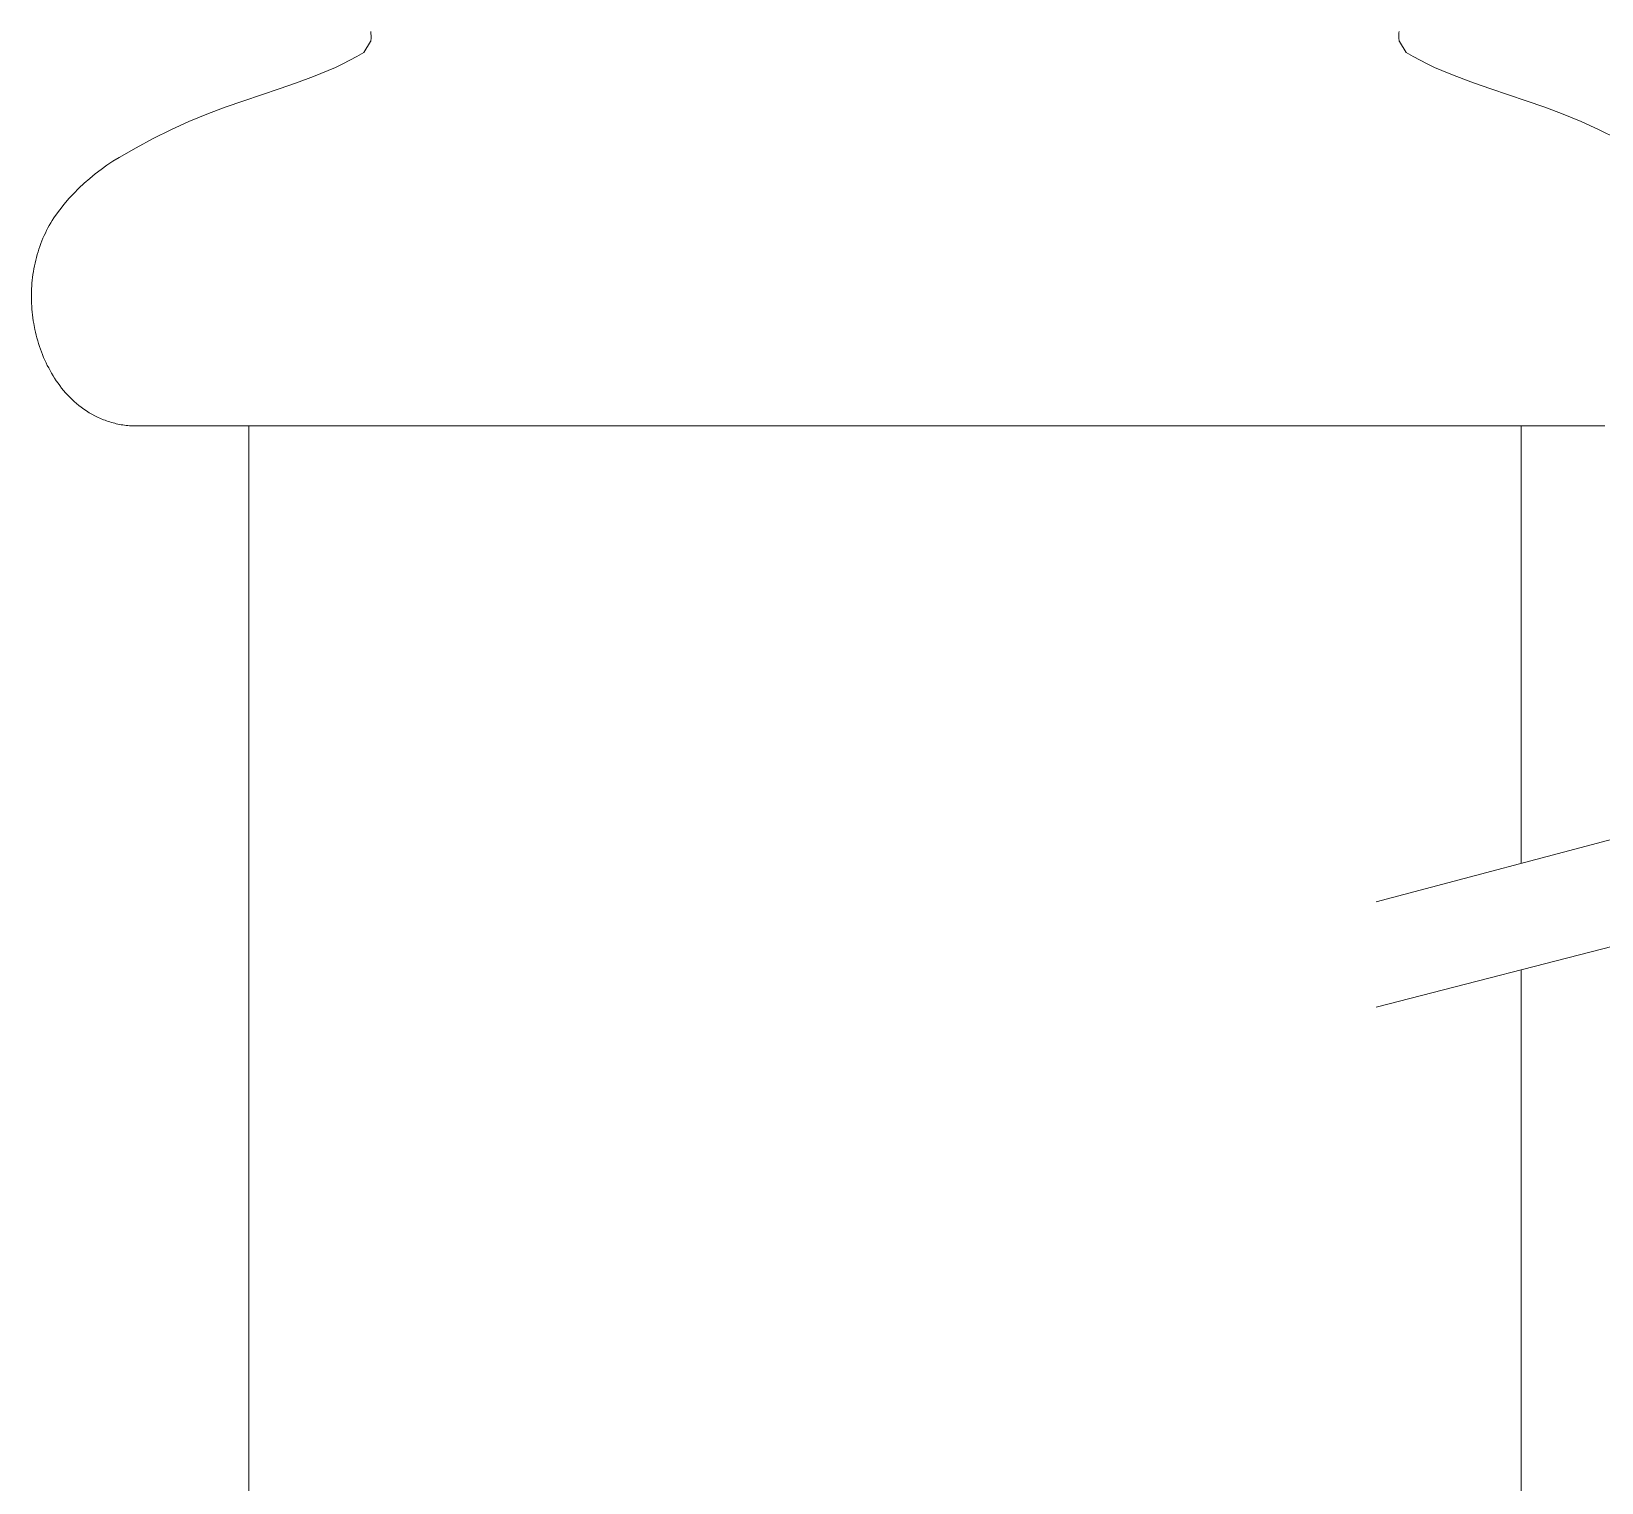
# Model space of a CAD drawing. Header units: millimetres. Extents: x 311 to 4068, y 1050 to 3803.
# Drawn here: x 477.2 to 536.8, y 3351.3 to 3406.4 of the extents above; entities that cross this region are included whole.
import ezdxf

# ---------------------------------------------------------------- set-up
doc = ezdxf.new("R2010")
doc.units = ezdxf.units.MM
doc.layers.add('ZANO_R', color=7, linetype='Continuous', lineweight=0)

msp = doc.modelspace()

# ---------------------------------------------------------------- linework, layer by layer
at = {"layer": 'ZANO_R'}
for p, q in [((490.076, 3406.056), (490.078, 3406.071)), ((490.085, 3406.148), (490.078, 3406.391)), ((490.078, 3406.071), (490.081, 3406.097)), ((490.081, 3406.097), (490.083, 3406.123)), ((490.083, 3406.123), (490.085, 3406.148)), ((529.104, 3406.33), (529.101, 3406.27)), ((529.101, 3406.27), (529.101, 3406.209)), ((529.101, 3406.209), (529.101, 3406.148)), ((529.101, 3406.148), (529.103, 3406.123)), ((529.103, 3406.123), (529.105, 3406.097)), ((529.108, 3406.391), (529.104, 3406.33)), ((529.105, 3406.097), (529.108, 3406.071)), ((529.108, 3406.071), (529.11, 3406.056)), ((489.543, 3405.44), (489.803, 3405.595)), ((489.803, 3405.595), (490.066, 3406.012)), ((490.066, 3406.012), (490.07, 3406.026)), ((490.07, 3406.026), (490.073, 3406.041)), ((490.073, 3406.041), (490.076, 3406.056)), ((529.11, 3406.056), (529.113, 3406.041)), ((529.113, 3406.041), (529.116, 3406.026)), ((529.116, 3406.026), (529.12, 3406.012)), ((529.12, 3406.012), (529.383, 3405.595)), ((529.383, 3405.595), (529.644, 3405.44)), ((488.176, 3404.789), (488.457, 3404.902)), ((488.457, 3404.902), (488.734, 3405.024)), ((488.734, 3405.024), (489.008, 3405.154)), ((489.008, 3405.154), (489.277, 3405.293)), ((489.277, 3405.293), (489.543, 3405.44)), ((529.644, 3405.44), (529.909, 3405.293)), ((529.909, 3405.293), (530.178, 3405.154)), ((530.178, 3405.154), (530.452, 3405.024)), ((530.452, 3405.024), (530.729, 3404.902)), ((530.729, 3404.902), (531.011, 3404.789)), ((486.596, 3404.216), (487.246, 3404.444)), ((487.246, 3404.444), (487.891, 3404.684)), ((487.891, 3404.684), (488.176, 3404.789)), ((531.011, 3404.789), (531.295, 3404.684)), ((531.295, 3404.684), (531.94, 3404.444)), ((531.94, 3404.444), (532.591, 3404.216)), ((484.544, 3403.516), (485.248, 3403.756)), ((485.248, 3403.756), (486.596, 3404.216)), ((532.591, 3404.216), (533.938, 3403.756)), ((533.938, 3403.756), (534.643, 3403.516)), ((483.16, 3402.968), (483.847, 3403.253)), ((483.847, 3403.253), (484.544, 3403.516)), ((534.643, 3403.516), (535.339, 3403.253)), ((535.339, 3403.253), (536.026, 3402.968)), ((481.816, 3402.329), (482.483, 3402.659)), ((482.483, 3402.659), (483.16, 3402.968)), ((536.026, 3402.968), (536.703, 3402.659)), ((536.703, 3402.659), (537.37, 3402.329)), ((480.517, 3401.603), (481.16, 3401.976)), ((481.16, 3401.976), (481.816, 3402.329)), ((479.83, 3401.148), (480.054, 3401.308)), ((480.054, 3401.308), (480.283, 3401.459)), ((480.283, 3401.459), (480.517, 3401.603)), ((479.193, 3400.626), (479.4, 3400.807)), ((479.4, 3400.807), (479.612, 3400.981)), ((479.612, 3400.981), (479.83, 3401.148)), ((478.614, 3400.04), (478.8, 3400.242)), ((478.8, 3400.242), (478.994, 3400.437)), ((478.994, 3400.437), (479.193, 3400.626)), ((478.098, 3399.399), (478.263, 3399.618)), ((478.263, 3399.618), (478.435, 3399.832)), ((478.435, 3399.832), (478.614, 3400.04)), ((477.765, 3398.833), (477.816, 3398.93)), ((477.816, 3398.93), (477.868, 3399.026)), ((477.868, 3399.026), (477.923, 3399.121)), ((477.923, 3399.121), (477.979, 3399.215)), ((477.979, 3399.215), (478.038, 3399.308)), ((478.038, 3399.308), (478.098, 3399.399)), ((477.507, 3398.229), (477.545, 3398.332)), ((477.545, 3398.332), (477.585, 3398.434)), ((477.585, 3398.434), (477.627, 3398.536)), ((477.627, 3398.536), (477.671, 3398.636)), ((477.671, 3398.636), (477.717, 3398.735)), ((477.717, 3398.735), (477.765, 3398.833)), ((477.35, 3397.701), (477.377, 3397.808)), ((477.377, 3397.808), (477.406, 3397.914)), ((477.406, 3397.914), (477.438, 3398.02)), ((477.438, 3398.02), (477.472, 3398.125)), ((477.472, 3398.125), (477.507, 3398.229)), ((477.231, 3397.052), (477.246, 3397.161)), ((477.246, 3397.161), (477.262, 3397.27)), ((477.262, 3397.27), (477.281, 3397.378)), ((477.281, 3397.378), (477.302, 3397.486)), ((477.302, 3397.486), (477.325, 3397.594)), ((477.325, 3397.594), (477.35, 3397.701)), ((477.19, 3396.504), (477.194, 3396.614)), ((477.194, 3396.614), (477.201, 3396.724)), ((477.201, 3396.724), (477.209, 3396.834)), ((477.209, 3396.834), (477.219, 3396.944)), ((477.219, 3396.944), (477.231, 3397.052)), ((477.188, 3396.394), (477.19, 3396.504)), ((477.188, 3396.284), (477.188, 3396.394)), ((477.189, 3396.173), (477.188, 3396.284)), ((477.193, 3396.063), (477.189, 3396.173)), ((477.199, 3395.952), (477.193, 3396.063)), ((477.207, 3395.842), (477.199, 3395.952)), ((477.217, 3395.732), (477.207, 3395.842)), ((477.229, 3395.623), (477.217, 3395.732)), ((477.242, 3395.513), (477.229, 3395.623)), ((477.258, 3395.404), (477.242, 3395.513)), ((477.276, 3395.296), (477.258, 3395.404)), ((477.318, 3395.078), (477.276, 3395.296)), ((477.342, 3394.97), (477.318, 3395.078)), ((477.368, 3394.861), (477.342, 3394.97)), ((477.396, 3394.753), (477.368, 3394.861)), ((477.426, 3394.645), (477.396, 3394.753)), ((477.458, 3394.539), (477.426, 3394.645)), ((477.493, 3394.432), (477.458, 3394.539)), ((477.53, 3394.326), (477.493, 3394.432)), ((477.568, 3394.221), (477.53, 3394.326)), ((477.609, 3394.117), (477.568, 3394.221)), ((477.652, 3394.014), (477.609, 3394.117)), ((477.697, 3393.912), (477.652, 3394.014)), ((477.744, 3393.81), (477.697, 3393.912)), ((477.792, 3393.71), (477.744, 3393.81)), ((477.843, 3393.611), (477.792, 3393.71)), ((477.896, 3393.513), (477.843, 3393.611)), ((477.951, 3393.414), (477.896, 3393.513)), ((478.009, 3393.317), (477.951, 3393.414)), ((478.07, 3393.221), (478.009, 3393.317)), ((478.133, 3393.126), (478.07, 3393.221)), ((478.198, 3393.032), (478.133, 3393.126)), ((478.265, 3392.94), (478.198, 3393.032)), ((478.336, 3392.849), (478.265, 3392.94)), ((478.408, 3392.76), (478.336, 3392.849)), ((478.483, 3392.672), (478.408, 3392.76)), ((478.561, 3392.587), (478.483, 3392.672)), ((478.641, 3392.503), (478.561, 3392.587)), ((478.724, 3392.422), (478.641, 3392.503)), ((478.809, 3392.342), (478.724, 3392.422)), ((478.897, 3392.265), (478.809, 3392.342)), ((478.988, 3392.19), (478.897, 3392.265)), ((479.081, 3392.117), (478.988, 3392.19)), ((479.179, 3392.046), (479.081, 3392.117)), ((479.279, 3391.978), (479.179, 3392.046)), ((479.382, 3391.914), (479.279, 3391.978)), ((479.487, 3391.853), (479.382, 3391.914)), ((479.593, 3391.795), (479.487, 3391.853)), ((479.702, 3391.741), (479.593, 3391.795)), ((479.812, 3391.691), (479.702, 3391.741)), ((479.924, 3391.645), (479.812, 3391.691)), ((479.984, 3391.623), (479.924, 3391.645)), ((480.043, 3391.601), (479.984, 3391.623)), ((480.104, 3391.581), (480.043, 3391.601)), ((480.164, 3391.561), (480.104, 3391.581)), ((480.226, 3391.543), (480.164, 3391.561)), ((480.287, 3391.526), (480.226, 3391.543)), ((480.349, 3391.51), (480.287, 3391.526)), ((480.411, 3391.495), (480.349, 3391.51)), ((480.473, 3391.482), (480.411, 3391.495)), ((480.536, 3391.469), (480.473, 3391.482)), ((480.599, 3391.458), (480.536, 3391.469)), ((480.661, 3391.448), (480.599, 3391.458)), ((480.725, 3391.439), (480.661, 3391.448)), ((480.788, 3391.431), (480.725, 3391.439)), ((480.851, 3391.424), (480.788, 3391.431)), ((480.914, 3391.419), (480.851, 3391.424)), ((484.095, 3391.419), (480.916, 3391.419)), ((512.376, 3391.419), (484.095, 3391.419)), ((485.443, 3261.793), (485.443, 3391.419)), ((531.968, 3391.419), (512.376, 3391.419)), ((536.918, 3391.419), (531.968, 3391.419)), ((533.743, 3391.419), (533.743, 3374.802)), ((544.555, 3377.677), (528.243, 3373.339)), ((528.243, 3369.339), (545.583, 3373.812)), ((533.743, 3370.758), (533.743, 3322.419))]:
    msp.add_line(p, q, dxfattribs=at)

doc.saveas('drawing.dxf')
